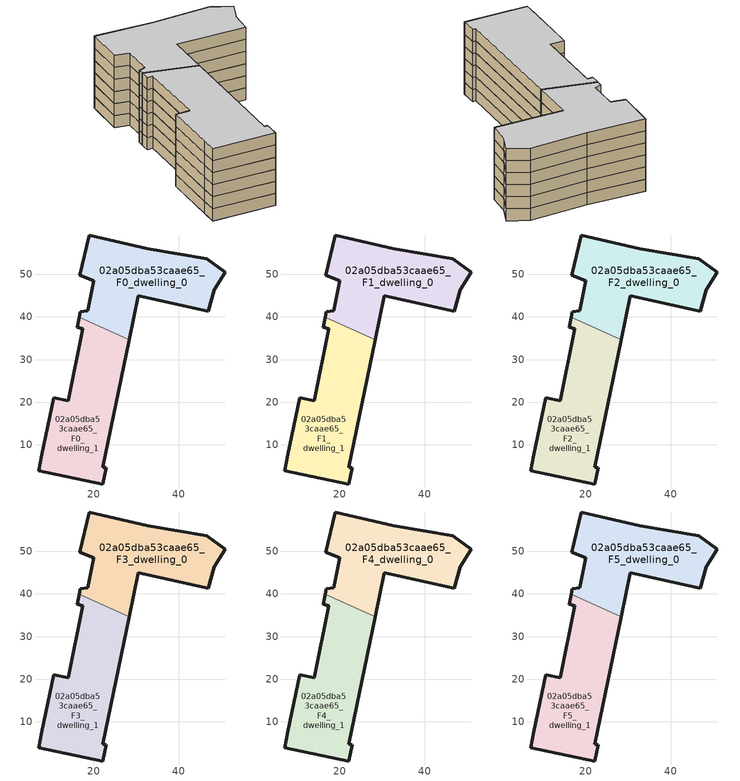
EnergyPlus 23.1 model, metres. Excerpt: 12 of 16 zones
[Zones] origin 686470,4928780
02a05dba53caae65_F0_dwelling_0
 floor ground (EU_floor_Construction): 46.93,41.36 48.28,46.41 50.88,50.44 46.6,53.62 32.76,55.96 18.96,59.23 16.81,49.79 20.05,48.44 18.68,41.46 16.86,41.23 16.6,39.91 28.37,34.7 30.48,44.94 z0
 wall outside (EU_wall_Construction): 16.6,39.91 16.86,41.23 18.68,41.46 20.05,48.44 16.81,49.79 18.96,59.23 32.76,55.96 46.6,53.62 50.88,50.44 48.28,46.41 46.93,41.36 30.48,44.94 28.37,34.7 z0:3
 wall to 02a05dba53caae65_F0_dwelling_1 (EU_wall_Construction): 28.37,34.7 16.6,39.91 z0:3
02a05dba53caae65_F0_dwelling_1
 floor ground (EU_floor_Construction): 22.2,0.83 22.98,4.58 22.19,4.75 28.37,34.7 16.6,39.91 16.12,37.57 17.52,37.29 14.06,20.36 10.62,21.06 7.9,7.66 7.17,3.99 z0
 wall outside (EU_wall_Construction): 28.37,34.7 22.19,4.75 22.98,4.58 22.2,0.83 7.17,3.99 7.9,7.66 10.62,21.06 14.06,20.36 17.52,37.29 16.12,37.57 16.6,39.91 z0:3
02a05dba53caae65_F1_dwelling_0
 floor to 02a05dba53caae65_F0_dwelling_0 (EU_floor_Construction): 46.92,41.36 48.27,46.41 50.88,50.44 46.6,53.62 32.75,55.96 18.96,59.23 16.81,49.79 20.04,48.44 18.67,41.46 16.86,41.23 16.6,39.91 28.37,34.7 30.48,44.94 z3
 wall outside (EU_wall_Construction): 16.6,39.91 16.86,41.23 18.68,41.46 20.05,48.44 16.81,49.79 18.96,59.23 32.76,55.96 46.6,53.62 50.88,50.44 48.28,46.41 46.93,41.36 30.48,44.94 28.37,34.7 z3:6
 wall to 02a05dba53caae65_F1_dwelling_1 (EU_wall_Construction): 28.37,34.7 16.6,39.91 z3:6
02a05dba53caae65_F1_dwelling_1
 floor to 02a05dba53caae65_F0_dwelling_1 (EU_floor_Construction): 22.2,0.83 22.98,4.58 22.19,4.75 28.37,34.7 16.6,39.91 16.12,37.57 17.51,37.29 14.06,20.36 10.62,21.06 7.9,7.66 7.17,3.99 z3
 wall outside (EU_wall_Construction): 28.37,34.7 22.19,4.75 22.98,4.58 22.2,0.83 7.17,3.99 7.9,7.66 10.62,21.06 14.06,20.36 17.52,37.29 16.12,37.57 16.6,39.91 z3:6
02a05dba53caae65_F2_dwelling_0
 floor to 02a05dba53caae65_F1_dwelling_0 (EU_floor_Construction): 46.92,41.36 48.27,46.41 50.88,50.44 46.6,53.62 32.75,55.96 18.96,59.23 16.81,49.79 20.04,48.44 18.67,41.46 16.86,41.23 16.6,39.91 28.37,34.7 30.48,44.94 z6
 wall outside (EU_wall_Construction): 16.6,39.91 16.86,41.23 18.68,41.46 20.05,48.44 16.81,49.79 18.96,59.23 32.76,55.96 46.6,53.62 50.88,50.44 48.28,46.41 46.93,41.36 30.48,44.94 28.37,34.7 z6:9
 wall to 02a05dba53caae65_F2_dwelling_1 (EU_wall_Construction): 28.37,34.7 16.6,39.91 z6:9
02a05dba53caae65_F2_dwelling_1
 floor to 02a05dba53caae65_F1_dwelling_1 (EU_floor_Construction): 22.2,0.83 22.98,4.58 22.19,4.75 28.37,34.7 16.6,39.91 16.12,37.57 17.51,37.29 14.06,20.36 10.62,21.06 7.9,7.66 7.17,3.99 z6
 wall outside (EU_wall_Construction): 28.37,34.7 22.19,4.75 22.98,4.58 22.2,0.83 7.17,3.99 7.9,7.66 10.62,21.06 14.06,20.36 17.52,37.29 16.12,37.57 16.6,39.91 z6:9
02a05dba53caae65_F3_dwelling_0
 floor to 02a05dba53caae65_F2_dwelling_0 (EU_floor_Construction): 46.92,41.36 48.27,46.41 50.88,50.44 46.6,53.62 32.75,55.96 18.96,59.23 16.81,49.79 20.04,48.44 18.67,41.46 16.86,41.23 16.6,39.91 28.37,34.7 30.48,44.94 z9
 wall outside (EU_wall_Construction): 16.6,39.91 16.86,41.23 18.68,41.46 20.05,48.44 16.81,49.79 18.96,59.23 32.76,55.96 46.6,53.62 50.88,50.44 48.28,46.41 46.93,41.36 30.48,44.94 28.37,34.7 z9:12
 wall to 02a05dba53caae65_F3_dwelling_1 (EU_wall_Construction): 28.37,34.7 16.6,39.91 z9:12
02a05dba53caae65_F3_dwelling_1
 floor to 02a05dba53caae65_F2_dwelling_1 (EU_floor_Construction): 22.2,0.83 22.98,4.58 22.19,4.75 28.37,34.7 16.6,39.91 16.12,37.57 17.51,37.29 14.06,20.36 10.62,21.06 7.9,7.66 7.17,3.99 z9
 wall outside (EU_wall_Construction): 28.37,34.7 22.19,4.75 22.98,4.58 22.2,0.83 7.17,3.99 7.9,7.66 10.62,21.06 14.06,20.36 17.52,37.29 16.12,37.57 16.6,39.91 z9:12
02a05dba53caae65_F4_dwelling_0
 floor to 02a05dba53caae65_F3_dwelling_0 (EU_floor_Construction): 46.92,41.36 48.27,46.41 50.88,50.44 46.6,53.62 32.75,55.96 18.96,59.23 16.81,49.79 20.04,48.44 18.67,41.46 16.86,41.23 16.6,39.91 28.37,34.7 30.48,44.94 z12
 wall outside (EU_wall_Construction): 16.6,39.91 16.86,41.23 18.68,41.46 20.05,48.44 16.81,49.79 18.96,59.23 32.76,55.96 46.6,53.62 50.88,50.44 48.28,46.41 46.93,41.36 30.48,44.94 28.37,34.7 z12:15
 wall to 02a05dba53caae65_F4_dwelling_1 (EU_wall_Construction): 28.37,34.7 16.6,39.91 z12:15
02a05dba53caae65_F4_dwelling_1
 floor to 02a05dba53caae65_F3_dwelling_1 (EU_floor_Construction): 22.2,0.83 22.98,4.58 22.19,4.75 28.37,34.7 16.6,39.91 16.12,37.57 17.51,37.29 14.06,20.36 10.62,21.06 7.9,7.66 7.17,3.99 z12
 wall outside (EU_wall_Construction): 28.37,34.7 22.19,4.75 22.98,4.58 22.2,0.83 7.17,3.99 7.9,7.66 10.62,21.06 14.06,20.36 17.52,37.29 16.12,37.57 16.6,39.91 z12:15
02a05dba53caae65_F5_dwelling_0
 floor to 02a05dba53caae65_F4_dwelling_0 (EU_floor_Construction): 46.92,41.36 48.27,46.41 50.88,50.44 46.6,53.62 32.75,55.96 18.96,59.23 16.81,49.79 20.04,48.44 18.67,41.46 16.86,41.23 16.6,39.91 28.37,34.7 30.48,44.94 z15
 wall outside (EU_wall_Construction): 16.6,39.91 16.86,41.23 18.68,41.46 20.05,48.44 16.81,49.79 18.96,59.23 32.76,55.96 46.6,53.62 50.88,50.44 48.28,46.41 46.93,41.36 30.48,44.94 28.37,34.7 z15:18
 wall to 02a05dba53caae65_F5_dwelling_1 (EU_wall_Construction): 28.37,34.7 16.6,39.91 z15:18
 ceiling to 02a05dba53caae65_F6_dwelling_0 (EU_floor_Construction): 46.6,53.62 50.88,50.44 48.27,46.41 46.92,41.36 30.48,44.94 28.37,34.7 16.6,39.91 16.86,41.23 18.67,41.46 20.04,48.44 16.81,49.79 18.96,59.23 32.75,55.96 z18
02a05dba53caae65_F5_dwelling_1
 floor to 02a05dba53caae65_F4_dwelling_1 (EU_floor_Construction): 22.2,0.83 22.98,4.58 22.19,4.75 28.37,34.7 16.6,39.91 16.12,37.57 17.51,37.29 14.06,20.36 10.62,21.06 7.9,7.66 7.17,3.99 z15
 wall outside (EU_wall_Construction): 28.37,34.7 22.19,4.75 22.98,4.58 22.2,0.83 7.17,3.99 7.9,7.66 10.62,21.06 14.06,20.36 17.52,37.29 16.12,37.57 16.6,39.91 z15:18
 ceiling to 02a05dba53caae65_F6_dwelling_1 (EU_floor_Construction): 28.37,34.7 22.19,4.75 22.98,4.58 22.2,0.83 7.17,3.99 7.9,7.66 10.62,21.06 14.06,20.36 17.51,37.29 16.12,37.57 16.6,39.91 z18
[Building]
EU S2 Campaign: North Axis=0; Terrain=City; Solar Distribution=FullExterior
[Site:Location]
Bologna: Latitude=44.5; Longitude=11.25; Time Zone=1; Elevation=37
[SizingPeriod:WeatherFileDays]
AnnualSizingPeriod: Begin Month=1; Begin Day of Month=1; End Month=12; End Day of Month=31; Day of Week for Start Day=Monday; Use Weather File Daylight Saving Period=No; Use Weather File Rain and Snow Indicators=No
[MATERIAL]
EU_InternalMass_Material: Roughness=MediumRough; Thickness=0.1; Conductivity=1; Density=1800; Specific Heat=900; Thermal Absorptance=0.9; Solar Absorptance=0.7; Visible Absorptance=0.7
[MATERIAL:NOMASS] Roughness=MediumRough; Thermal Absorptance=0.9; Solar Absorptance=0.7; Visible Absorptance=0.7
Name | Thermal Resistance
EU_wall_NoMass | 0.905828
EU_floor_NoMass | 0.67114
[CONSTRUCTION]
EU_wall_Construction: EU_wall_NoMass
EU_floor_Construction: EU_floor_NoMass
EU_InternalMass_Construction: EU_InternalMass_Material
[ZONE] Type=1; Multiplier=1; Ceiling Height=autocalculate; Floor Area=autocalculate; Part of Total Floor Area=Yes
Name | Volume
02a05dba53caae65_F0_dwelling_0; 02a05dba53caae65_F1_dwelling_0; 02a05dba53caae65_F2_dwelling_0; 02a05dba53caae65_F3_dwelling_0; 02a05dba53caae65_F4_dwelling_0; 02a05dba53caae65_F5_dwelling_0 | 1389.63
02a05dba53caae65_F0_dwelling_1; 02a05dba53caae65_F1_dwelling_1; 02a05dba53caae65_F2_dwelling_1; 02a05dba53caae65_F3_dwelling_1; 02a05dba53caae65_F4_dwelling_1; 02a05dba53caae65_F5_dwelling_1 | 1389.65
[INTERNALMASS] Construction=EU_InternalMass_Construction
Name | Zone or ZoneList | Surface Area
02a05dba53caae65_F0_dwelling_0_EU_InternalMass | 02a05dba53caae65_F0_dwelling_0 | 463.21
02a05dba53caae65_F0_dwelling_1_EU_InternalMass | 02a05dba53caae65_F0_dwelling_1 | 463.217
02a05dba53caae65_F1_dwelling_0_EU_InternalMass | 02a05dba53caae65_F1_dwelling_0 | 463.21
02a05dba53caae65_F1_dwelling_1_EU_InternalMass | 02a05dba53caae65_F1_dwelling_1 | 463.217
02a05dba53caae65_F2_dwelling_0_EU_InternalMass | 02a05dba53caae65_F2_dwelling_0 | 463.21
02a05dba53caae65_F2_dwelling_1_EU_InternalMass | 02a05dba53caae65_F2_dwelling_1 | 463.217
02a05dba53caae65_F3_dwelling_0_EU_InternalMass | 02a05dba53caae65_F3_dwelling_0 | 463.21
02a05dba53caae65_F3_dwelling_1_EU_InternalMass | 02a05dba53caae65_F3_dwelling_1 | 463.217
02a05dba53caae65_F4_dwelling_0_EU_InternalMass | 02a05dba53caae65_F4_dwelling_0 | 463.21
02a05dba53caae65_F4_dwelling_1_EU_InternalMass | 02a05dba53caae65_F4_dwelling_1 | 463.217
02a05dba53caae65_F5_dwelling_0_EU_InternalMass | 02a05dba53caae65_F5_dwelling_0 | 463.21
02a05dba53caae65_F5_dwelling_1_EU_InternalMass | 02a05dba53caae65_F5_dwelling_1 | 463.217
[OTHEREQUIPMENT] Fuel Type=Electricity; Design Level Calculation Method=Watts/Area; Power per Zone Floor Area=1; Fraction Latent=0; Fraction Radiant=0; Fraction Lost=0; Carbon Dioxide Generation Rate=0; EndUse Subcategory=EU_Step8_InternalGains
Name | Zone or ZoneList or Space or SpaceList | Schedule
EU_Step8_InternalGain_02a05dba53caae65_F0_dwelling_0_f000 | 02a05dba53caae65_F0_dwelling_0 | EU_Step8_GainSchedule_02a05dba53caae65_F0_dwelling_0_f000
EU_Step8_InternalGain_02a05dba53caae65_F0_dwelling_1_f000 | 02a05dba53caae65_F0_dwelling_1 | EU_Step8_GainSchedule_02a05dba53caae65_F0_dwelling_1_f000
EU_Step8_InternalGain_02a05dba53caae65_F1_dwelling_0_f000 | 02a05dba53caae65_F1_dwelling_0 | EU_Step8_GainSchedule_02a05dba53caae65_F1_dwelling_0_f000
EU_Step8_InternalGain_02a05dba53caae65_F1_dwelling_1_f000 | 02a05dba53caae65_F1_dwelling_1 | EU_Step8_GainSchedule_02a05dba53caae65_F1_dwelling_1_f000
EU_Step8_InternalGain_02a05dba53caae65_F2_dwelling_0_f000 | 02a05dba53caae65_F2_dwelling_0 | EU_Step8_GainSchedule_02a05dba53caae65_F2_dwelling_0_f000
EU_Step8_InternalGain_02a05dba53caae65_F2_dwelling_1_f000 | 02a05dba53caae65_F2_dwelling_1 | EU_Step8_GainSchedule_02a05dba53caae65_F2_dwelling_1_f000
EU_Step8_InternalGain_02a05dba53caae65_F3_dwelling_0_f000 | 02a05dba53caae65_F3_dwelling_0 | EU_Step8_GainSchedule_02a05dba53caae65_F3_dwelling_0_f000
EU_Step8_InternalGain_02a05dba53caae65_F3_dwelling_1_f000 | 02a05dba53caae65_F3_dwelling_1 | EU_Step8_GainSchedule_02a05dba53caae65_F3_dwelling_1_f000
EU_Step8_InternalGain_02a05dba53caae65_F4_dwelling_0_f000 | 02a05dba53caae65_F4_dwelling_0 | EU_Step8_GainSchedule_02a05dba53caae65_F4_dwelling_0_f000
EU_Step8_InternalGain_02a05dba53caae65_F4_dwelling_1_f000 | 02a05dba53caae65_F4_dwelling_1 | EU_Step8_GainSchedule_02a05dba53caae65_F4_dwelling_1_f000
EU_Step8_InternalGain_02a05dba53caae65_F5_dwelling_0_f000 | 02a05dba53caae65_F5_dwelling_0 | EU_Step8_GainSchedule_02a05dba53caae65_F5_dwelling_0_f000
EU_Step8_InternalGain_02a05dba53caae65_F5_dwelling_1_f000 | 02a05dba53caae65_F5_dwelling_1 | EU_Step8_GainSchedule_02a05dba53caae65_F5_dwelling_1_f000
[ZONEVENTILATION:DESIGNFLOWRATE] Schedule=EU_AlwaysOn; Design Flow Rate Calculation Method=AirChanges/Hour; Air Changes per Hour=0.73129; Ventilation Type=Natural; Fan Pressure Rise=0; Fan Total Efficiency=1; Constant Term Coefficient=1; Temperature Term Coefficient=0; Velocity Term Coefficient=0; Velocity Squared Term Coefficient=0; Minimum Indoor Temperature=-100; Maximum Indoor Temperature=100; Delta Temperature=-100; Minimum Outdoor Temperature=-100; Maximum Outdoor Temperature=100; Maximum Wind Speed=40
Name | Zone or ZoneList or Space or SpaceList
EU_ConstantAir_02a05dba53caae65_F0_dwelling_0 | 02a05dba53caae65_F0_dwelling_0
EU_ConstantAir_02a05dba53caae65_F0_dwelling_1 | 02a05dba53caae65_F0_dwelling_1
EU_ConstantAir_02a05dba53caae65_F1_dwelling_0 | 02a05dba53caae65_F1_dwelling_0
EU_ConstantAir_02a05dba53caae65_F1_dwelling_1 | 02a05dba53caae65_F1_dwelling_1
EU_ConstantAir_02a05dba53caae65_F2_dwelling_0 | 02a05dba53caae65_F2_dwelling_0
EU_ConstantAir_02a05dba53caae65_F2_dwelling_1 | 02a05dba53caae65_F2_dwelling_1
EU_ConstantAir_02a05dba53caae65_F3_dwelling_0 | 02a05dba53caae65_F3_dwelling_0
EU_ConstantAir_02a05dba53caae65_F3_dwelling_1 | 02a05dba53caae65_F3_dwelling_1
EU_ConstantAir_02a05dba53caae65_F4_dwelling_0 | 02a05dba53caae65_F4_dwelling_0
EU_ConstantAir_02a05dba53caae65_F4_dwelling_1 | 02a05dba53caae65_F4_dwelling_1
EU_ConstantAir_02a05dba53caae65_F5_dwelling_0 | 02a05dba53caae65_F5_dwelling_0
EU_ConstantAir_02a05dba53caae65_F5_dwelling_1 | 02a05dba53caae65_F5_dwelling_1
[HVACTEMPLATE:THERMOSTAT] Constant Heating Setpoint=20; Constant Cooling Setpoint=50
EU_HeatOnly_02a05dba53caae65_F0_dwelling_0; EU_HeatOnly_02a05dba53caae65_F0_dwelling_1; EU_HeatOnly_02a05dba53caae65_F1_dwelling_0; EU_HeatOnly_02a05dba53caae65_F1_dwelling_1; EU_HeatOnly_02a05dba53caae65_F2_dwelling_0; EU_HeatOnly_02a05dba53caae65_F2_dwelling_1; EU_HeatOnly_02a05dba53caae65_F3_dwelling_0; EU_HeatOnly_02a05dba53caae65_F3_dwelling_1; EU_HeatOnly_02a05dba53caae65_F4_dwelling_0; EU_HeatOnly_02a05dba53caae65_F4_dwelling_1; EU_HeatOnly_02a05dba53caae65_F5_dwelling_0; EU_HeatOnly_02a05dba53caae65_F5_dwelling_1; EU_HeatOnly_02a05dba53caae65_F6_dwelling_0; EU_HeatOnly_02a05dba53caae65_F6_dwelling_1; EU_HeatOnly_02a05dba53caae65_F7_dwelling_0; EU_HeatOnly_02a05dba53caae65_F7_dwelling_1
[HVACTEMPLATE:ZONE:IDEALLOADSAIRSYSTEM] System Availability Schedule=EU_AlwaysOn; Maximum Heating Supply Air Temperature=50; Minimum Cooling Supply Air Temperature=13; Maximum Heating Supply Air Humidity Ratio=0.0156; Minimum Cooling Supply Air Humidity Ratio=0.0077; Heating Limit=NoLimit; Cooling Limit=NoLimit; Heating Availability Schedule=EU_AlwaysOn; Cooling Availability Schedule=EU_CoolingOff; Dehumidification Control Type=ConstantSensibleHeatRatio; Cooling Sensible Heat Ratio=0.7; Dehumidification Setpoint=60; Humidification Control Type=None; Humidification Setpoint=30; Outdoor Air Method=None; Outdoor Air Flow Rate per Person=0.00944; Outdoor Air Flow Rate per Zone Floor Area=0; Outdoor Air Flow Rate per Zone=0; Demand Controlled Ventilation Type=None; Outdoor Air Economizer Type=NoEconomizer; Heat Recovery Type=None; Sensible Heat Recovery Effectiveness=0.7; Latent Heat Recovery Effectiveness=0.65
Name | Template Thermostat
02a05dba53caae65_F0_dwelling_0 | EU_HeatOnly_02a05dba53caae65_F0_dwelling_0
02a05dba53caae65_F0_dwelling_1 | EU_HeatOnly_02a05dba53caae65_F0_dwelling_1
02a05dba53caae65_F1_dwelling_0 | EU_HeatOnly_02a05dba53caae65_F1_dwelling_0
02a05dba53caae65_F1_dwelling_1 | EU_HeatOnly_02a05dba53caae65_F1_dwelling_1
02a05dba53caae65_F2_dwelling_0 | EU_HeatOnly_02a05dba53caae65_F2_dwelling_0
02a05dba53caae65_F2_dwelling_1 | EU_HeatOnly_02a05dba53caae65_F2_dwelling_1
02a05dba53caae65_F3_dwelling_0 | EU_HeatOnly_02a05dba53caae65_F3_dwelling_0
02a05dba53caae65_F3_dwelling_1 | EU_HeatOnly_02a05dba53caae65_F3_dwelling_1
02a05dba53caae65_F4_dwelling_0 | EU_HeatOnly_02a05dba53caae65_F4_dwelling_0
02a05dba53caae65_F4_dwelling_1 | EU_HeatOnly_02a05dba53caae65_F4_dwelling_1
02a05dba53caae65_F5_dwelling_0 | EU_HeatOnly_02a05dba53caae65_F5_dwelling_0
02a05dba53caae65_F5_dwelling_1 | EU_HeatOnly_02a05dba53caae65_F5_dwelling_1
[SIZING:ZONE] Zone Cooling Design Supply Air Temperature Input Method=SupplyAirTemperature; Zone Cooling Design Supply Air Temperature=13; Zone Heating Design Supply Air Temperature Input Method=SupplyAirTemperature; Zone Heating Design Supply Air Temperature=50; Zone Cooling Design Supply Air Humidity Ratio=0.008; Zone Heating Design Supply Air Humidity Ratio=0.008; Cooling Design Air Flow Method=DesignDay; Cooling Design Air Flow Rate=0; Cooling Minimum Air Flow per Zone Floor Area=0.000762; Cooling Minimum Air Flow=0; Cooling Minimum Air Flow Fraction=0.2; Heating Design Air Flow Method=DesignDay; Heating Design Air Flow Rate=0; Heating Maximum Air Flow per Zone Floor Area=0.002032; Heating Maximum Air Flow=0.141576; Heating Maximum Air Flow Fraction=0.3; Account for Dedicated Outdoor Air System=No; Dedicated Outdoor Air System Control Strategy=NeutralSupplyAir; Dedicated Outdoor Air Low Setpoint Temperature for Design=autosize; Dedicated Outdoor Air High Setpoint Temperature for Design=autosize; Zone Load Sizing Method=Sensible Load Only No Latent Load; Zone Latent Cooling Design Supply Air Humidity Ratio Input Method=HumidityRatioDifference; Zone Cooling Design Supply Air Humidity Ratio Difference=0.005; Zone Latent Heating Design Supply Air Humidity Ratio Input Method=HumidityRatioDifference; Zone Humidification Design Supply Air Humidity Ratio Difference=0.005
02a05dba53caae65_F0_dwelling_0; 02a05dba53caae65_F0_dwelling_1; 02a05dba53caae65_F1_dwelling_0; 02a05dba53caae65_F1_dwelling_1; 02a05dba53caae65_F2_dwelling_0; 02a05dba53caae65_F2_dwelling_1; 02a05dba53caae65_F3_dwelling_0; 02a05dba53caae65_F3_dwelling_1; 02a05dba53caae65_F4_dwelling_0; 02a05dba53caae65_F4_dwelling_1; 02a05dba53caae65_F5_dwelling_0; 02a05dba53caae65_F5_dwelling_1
[SCHEDULE:CONSTANT]
Name | Hourly Value
EU_AlwaysOn | 1
EU_CoolingOff | 0
[SCHEDULE:FILE] Column Number=1; Rows to Skip at Top=0; Number of Hours of Data=8760; Column Separator=Comma; Interpolate to Timestep=No; Minutes per Item=60; Adjust Schedule for Daylight Savings=Yes
Name | File
EU_Step8_GainSchedule_02a05dba53caae65_F0_dwelling_0_f000 | ../../schedules/02a05dba53caae65/02a05dba53caae65_F0_dwelling_0_f000_gain.csv
EU_Step8_GainSchedule_02a05dba53caae65_F0_dwelling_1_f000 | ../../schedules/02a05dba53caae65/02a05dba53caae65_F0_dwelling_1_f000_gain.csv
EU_Step8_GainSchedule_02a05dba53caae65_F1_dwelling_0_f000 | ../../schedules/02a05dba53caae65/02a05dba53caae65_F1_dwelling_0_f000_gain.csv
EU_Step8_GainSchedule_02a05dba53caae65_F1_dwelling_1_f000 | ../../schedules/02a05dba53caae65/02a05dba53caae65_F1_dwelling_1_f000_gain.csv
EU_Step8_GainSchedule_02a05dba53caae65_F2_dwelling_0_f000 | ../../schedules/02a05dba53caae65/02a05dba53caae65_F2_dwelling_0_f000_gain.csv
EU_Step8_GainSchedule_02a05dba53caae65_F2_dwelling_1_f000 | ../../schedules/02a05dba53caae65/02a05dba53caae65_F2_dwelling_1_f000_gain.csv
EU_Step8_GainSchedule_02a05dba53caae65_F3_dwelling_0_f000 | ../../schedules/02a05dba53caae65/02a05dba53caae65_F3_dwelling_0_f000_gain.csv
EU_Step8_GainSchedule_02a05dba53caae65_F3_dwelling_1_f000 | ../../schedules/02a05dba53caae65/02a05dba53caae65_F3_dwelling_1_f000_gain.csv
EU_Step8_GainSchedule_02a05dba53caae65_F4_dwelling_0_f000 | ../../schedules/02a05dba53caae65/02a05dba53caae65_F4_dwelling_0_f000_gain.csv
EU_Step8_GainSchedule_02a05dba53caae65_F4_dwelling_1_f000 | ../../schedules/02a05dba53caae65/02a05dba53caae65_F4_dwelling_1_f000_gain.csv
EU_Step8_GainSchedule_02a05dba53caae65_F5_dwelling_0_f000 | ../../schedules/02a05dba53caae65/02a05dba53caae65_F5_dwelling_0_f000_gain.csv
EU_Step8_GainSchedule_02a05dba53caae65_F5_dwelling_1_f000 | ../../schedules/02a05dba53caae65/02a05dba53caae65_F5_dwelling_1_f000_gain.csv
